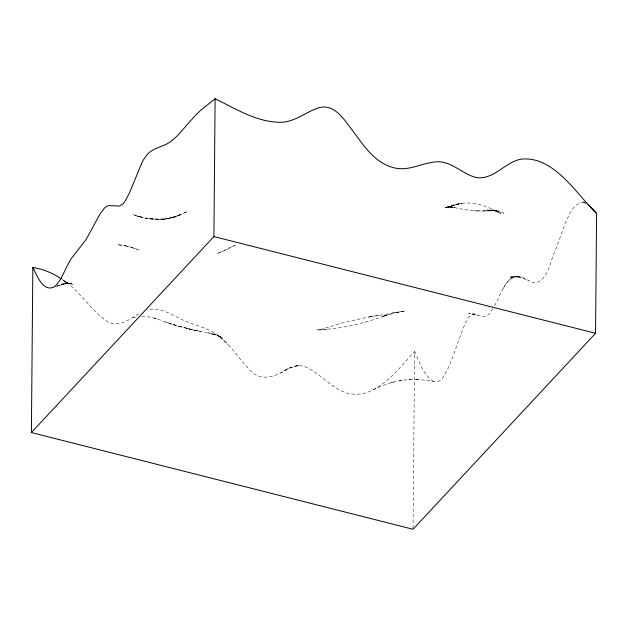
<?xml version="1.0" encoding="UTF-8"?>
<svg xmlns="http://www.w3.org/2000/svg" width="628" height="628" viewBox="0 0 628 628"><rect width="100%" height="100%" fill="white"/><g stroke="black" fill="none" stroke-linecap="round" stroke-linejoin="round"><path stroke-width="0.47" stroke-dasharray="3.14 2.35" d="M413.051 528.289L414.598 351.554C397.092 370.088 373.793 403.16 343.963 392.005C329.245 386.039 319.252 372.373 304.502 366.564A18.11 14.02 43 0 0 297.334 365.747L290.144 367.702L280.543 372.451M494.471 305.86C500.579 296.031 503.044 281.642 514.685 276.713C522.315 274.609 527.897 281.964 534.978 282.961C549.272 279.994 550.23 258.979 556.251 248.217C560.545 236.709 564.101 224.871 569.675 213.897C572.563 208.041 578.631 199.916 586.065 203.566M503.287 288.283L507.864 281.43L512.424 277.623M492.941 308.654L489.502 313.733L486.096 316.434L482.697 316.645L473.685 314.079L470.278 315.491L467.993 318.153L463.346 327.62L451.94 359.098L447.662 369.358L442.968 377.554L439.482 380.945L435.612 382.012L428.484 380.474L416.113 379.312L418.507 379.304L408.153 379.555L410.704 379.383L399.683 380.662L402.407 380.223L390.867 382.719L393.772 381.895L381.471 385.945L373.707 389.407M61.937 279.279C80.29 290.474 90.542 310.986 108.62 322.243C119.972 327.314 130.687 318.632 139.997 313.176M285.348 369.939L291.219 366.98C276.406 376.47 259.662 384.093 247.126 366.925C236.159 355.472 227.925 340.941 213.952 332.707C203.543 326.474 191.328 324.441 180.605 318.891C170.29 313.961 159.151 306.613 147.219 309.902M56.999 286.203L61.301 284.617L55.28 286.509M379.312 315.013L368.597 317.007L405.233 311.088L396.582 312.438L398.843 311.951L382.531 316.457L388.873 314.455C365.268 323.004 340.823 329.504 315.546 329.763M382.531 316.457L384.799 315.751M55.343 286.509L67.722 283.22L61.089 284.523L69.951 283.283L62.784 283.668L71.796 283.62L64.692 282.953L73.327 284.358L66.199 282.624L70.438 284.029L63.13 280.755L67.361 282.851L63.467 280.284M290.144 367.702L299.635 365.174L294.94 366.148M514.685 276.713L509.646 278.173L516.954 276.359L509.12 277.026L521.468 277.058L514.183 276.838L518.704 276.846L528.219 280.394M371.046 316.559L345.007 322.219L318.192 330.171L327.855 328.939M132.641 317.642L137.21 316.881M392.029 312.917L402.972 311.449M484.486 210.922L492.745 210.443C478.567 212.178 464.492 209.87 450.669 206.863L455.017 207.562L449.193 206.8L453.542 207.161L445.001 207.216L452.113 206.855L447.175 207.044L451.548 206.361L444.538 207.758L449.358 206.745L446.72 207.279C465.874 199.076 483.387 203.543 500.901 213.661L492.289 209.87L504.049 213.19L495.421 210.977L487.414 209.854L498.883 210.843L474.642 210.898L476.519 210.906M141.763 316.347L150.712 317.116L157.149 318.922L154.441 317.988L172.182 324.354L185.339 327.84L178.407 326.27L169.638 323.475L187.183 328.664L200.426 331.388L193.243 330.069L184.475 327.533L191.571 329.692M475.938 314.314L468.661 313.16L478.191 315.068M188.855 328.868L215.592 334.716L208.229 332.801L221.323 337.024L214.093 333.798L222.398 338.099L218.709 335.87L228.192 344.67M165.258 321.944L172.182 324.354M586.583 203.684L582.415 201.258L588.028 204.634M433.501 381.494C423.17 374.971 419.606 362.011 414.598 351.554M234.935 245.258L226.096 249.983L217.029 253.72L234.935 245.258M187.003 211.691L175.667 216.762L164.34 219.172L175.667 216.762L187.003 211.691M180.205 214.784C165.195 221.857 147.855 220.436 132.759 214.438L141.755 217.147L137.242 216.134C149.048 218.811 161.569 221.182 173.391 217.28L162.048 219.478L145.523 218.222L157.534 219.266L168.861 218.481L180.205 214.784M450.731 206.314L448.58 207.012L455.426 204.877L450.731 206.314M455.065 204.964L452.89 205.623L459.806 203.762L455.065 204.964M459.233 203.919L457.27 204.367L461.761 203.362L459.233 203.919M120.961 245.077L117.303 244.645L125.639 245.776L120.961 245.077M127.751 246.396L124.438 245.666L132.422 247.636L127.751 246.396M139.196 249.983L131.221 247.354L139.196 249.983"/><path stroke-width="0.94" d="M588.138 204.704L593.35 209.414L596.6 213.591L595.556 333.287L413.043 529.263L31.4 432.543L32.837 267.504C42.971 269.098 52.713 272.976 61.175 278.777M31.4 432.543L213.912 236.568L215.114 98.737C236.199 108.982 257.763 122.884 282.066 122.264C296.165 121.439 306.959 111.023 320.17 107.404C335.972 104.295 345.062 121.447 353.478 131.747C362.749 144.385 372.004 158.334 386.652 165.235A34.438 26.659 43 0 0 393.803 167.739C408.6 171.742 422.354 162.573 436.884 161.796C452.293 161.082 462.915 174.953 477.382 177.732C494.236 179.325 505.053 162.267 520.816 159.198C553.786 155.391 576.229 193.84 596.6 213.591M215.114 98.737L200.481 110.497A223.317 81.718 -75.8 0 0 193.667 117.342L177.379 135.734A113.197 41.424 -75.8 0 1 172.182 140.319C164.332 147.47 151.811 147.18 145.68 156.498A30.607 11.202 -75.8 0 0 142.242 162.04L129.541 192.663L124.948 201.494L122.664 204.202L119.257 206.055L109.091 205.591L106.823 206.282L104.554 207.939L99.978 214.085L86.193 239.394L71.663 258.061A56.316 20.606 -75.8 0 0 67.51 265.369C63.483 272.835 60.767 281.587 53.953 287.075C42.539 292.099 36.966 274.97 32.837 267.504M213.912 236.568L595.556 333.287"/></g></svg>
